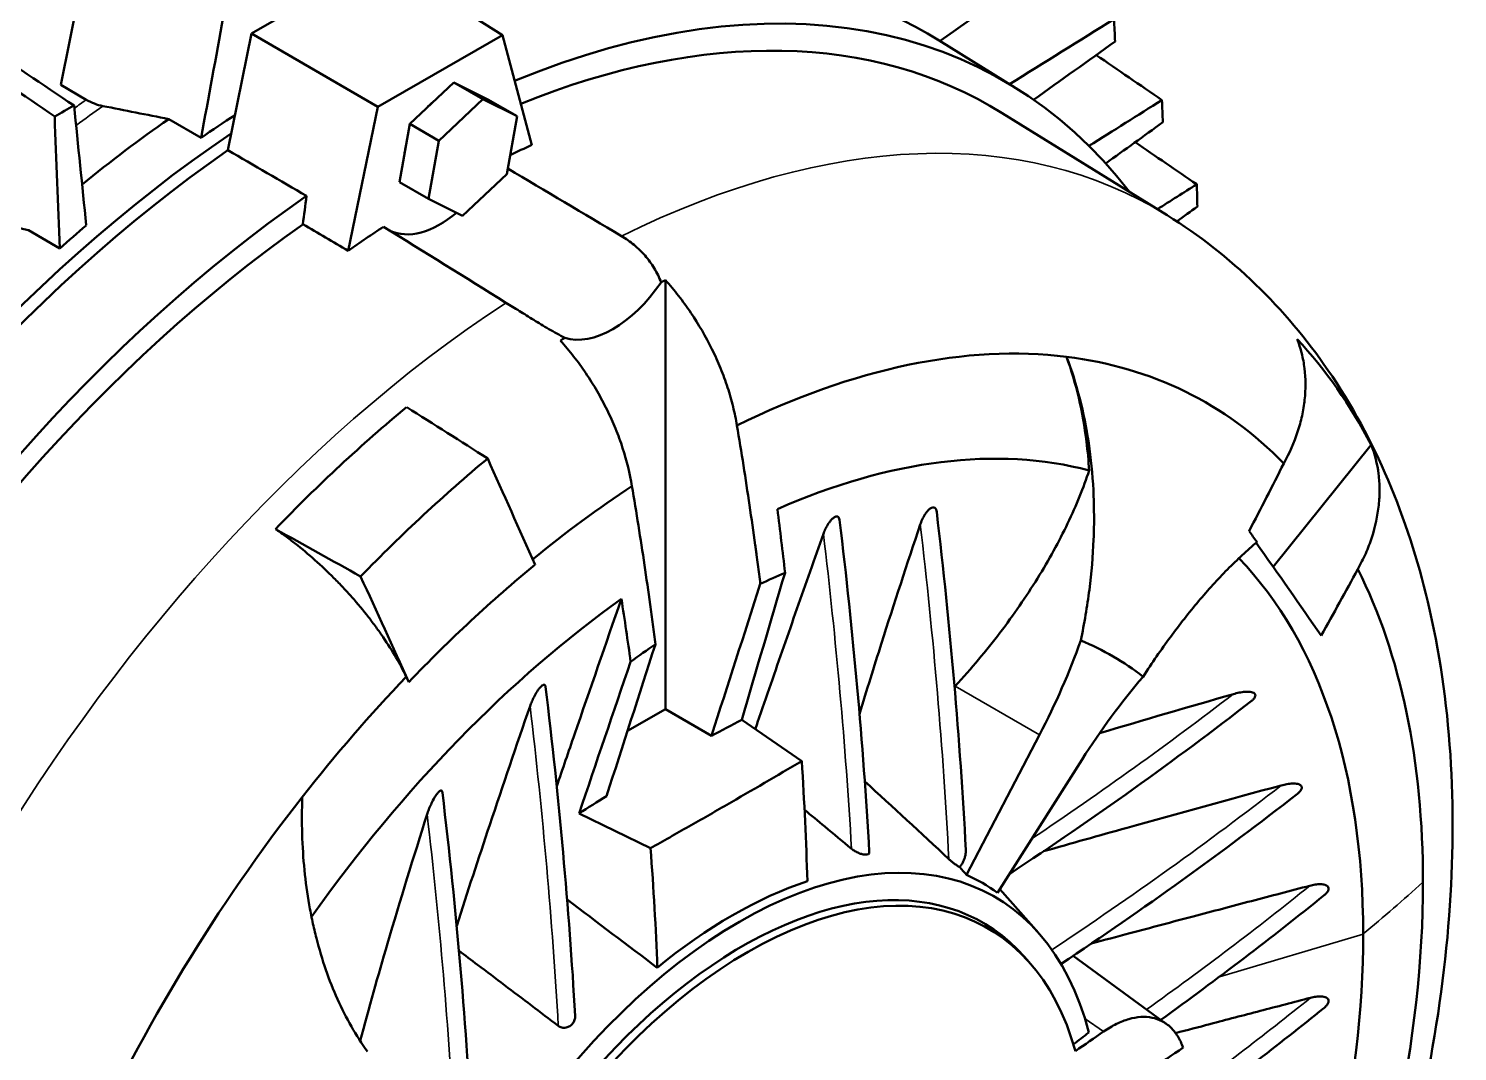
# Model space of a CAD drawing. Header units: millimetres. Extents: x 708 to 3306, y 798 to 2244.
# Drawn here: x 3125 to 3288.6, y 1105.2 to 1222.3 of the extents above; entities that cross this region are included whole.
import ezdxf

# ---------------------------------------------------------------- set-up
doc = ezdxf.new("R2010")
doc.units = ezdxf.units.MM
doc.header["$LTSCALE"] = 10
doc.layers.add('Visible (ISO)', color=7, linetype='Continuous', lineweight=50)
doc.layers.add('Visible Narrow (ISO)', color=7, linetype='Continuous', lineweight=35)

msp = doc.modelspace()

# ---------------------------------------------------------------- linework, layer by layer
at = {"layer": 'Visible (ISO)'}
for p, q in [((3128.66, 1215.88), (3132.04, 1232.42)), ((3150.53, 1221.77), (3165.38, 1230.33)), ((3179.24, 1221.59), (3165.38, 1230.33)), ((3147.8, 1208.4), (3150.53, 1221.77)), ((3164.96, 1213.37), (3150.53, 1221.77)), ((3164.96, 1213.37), (3179.24, 1221.59)), ((3179.24, 1221.59), (3182.61, 1209)), ((3237.94, 1215.59), (3229.27, 1220.96)), ((3128.66, 1215.88), (3131.59, 1214.19)), ((3173.7, 1216.15), (3168.63, 1211.41)), ((3177.59, 1214.22), (3173.7, 1216.15)), ((3177.02, 1214.23), (3173.7, 1216.15)), ((3177.02, 1214.23), (3171.95, 1209.49)), ((3180.92, 1212.31), (3177.02, 1214.23)), ((3180.92, 1212.31), (3177.59, 1214.22)), ((3161.59, 1196.9), (3164.96, 1213.37)), ((3255.39, 1200.95), (3236.48, 1212.66)), ((3141.03, 1211.97), (3144.75, 1209.83)), ((3168.63, 1211.41), (3167.46, 1204.75)), ((3171.95, 1209.49), (3168.63, 1211.41)), ((3179.74, 1205.65), (3180.92, 1212.31)), ((3171.95, 1209.49), (3170.78, 1202.83)), ((3170.78, 1202.83), (3167.46, 1204.75)), ((3174.68, 1200.91), (3179.74, 1205.65)), ((3170.78, 1202.83), (3174.68, 1200.91)), ((3124.98, 1199.24), (3128.57, 1197.17)), ((3197.91, 1193.52), (3197.91, 1144.43)), ((3267.51, 1160.72), (3278.74, 1174.67)), ((3278.02, 1162.06), (3278.02, 1162.06)), ((3197.91, 1144.43), (3193.57, 1141.93)), ((3203.19, 1141.38), (3197.91, 1144.43)), ((3206.65, 1143.2), (3213.53, 1138.48)), ((3240.76, 1141.48), (3232.38, 1125.45)), ((3190.65, 1140.25), (3190.65, 1140.25)), ((3235.93, 1123.39), (3245.63, 1138.66)), ((3189.1, 1135.66), (3189.1, 1135.66)), ((3268.81, 1135.78), (3268.81, 1135.78)), ((3196.21, 1128.51), (3188.02, 1132.47)), ((3232.32, 1128.18), (3232.32, 1128.18)), ((3240.62, 1118.82), (3236.2, 1123.81)), ((3239.56, 1115.47), (3239.03, 1116.07)), ((3255.31, 1108.36), (3244.59, 1116.17)), ((3187.56, 1109.03), (3187.56, 1109.03))]:
    msp.add_line(p, q, dxfattribs=at)
for centre, major_axis, start_param, end_param in [((3157.96, 1100.15), (70.02, 121.59), 6.264632, 6.880663), ((3166.8, 1095.06), (69.85, 121.3), 6.048349, 6.926299), ((3167, 1094.94), (68.22, 118.47), 6.264632, 6.917723), ((3172.1, 1209.73), (-2.89, -5.03), 4.096364, 4.355676), ((3151.25, 1104.01), (69.86, 121.32), 0.886875, 0.988278), ((3154.97, 1101.87), (-69.86, -121.32), 3.989181, 4.028468), ((3156.54, 1100.96), (69.93, 121.44), 0.867886, 2.269798), ((3157.96, 1100.15), (70.02, 121.59), 0.886041, 2.251685), ((3172.1, 1209.73), (-2.89, -5.03), 5.196273, 5.350162), ((3172.1, 1092), (68.13, 118.31), 0.674412, 0.700162), ((3166.8, 1095.06), (69.85, 121.3), 0.88443, 2.253295), ((3172.1, 1209.73), (-5.99, -10.4), 0.043254, 1.00775), ((3167, 1094.94), (68.22, 118.47), 0.893463, 2.244263), ((3154.84, 1101.94), (-69.86, -121.32), 4.162137, 4.193573), ((3172.1, 1092), (68.13, 118.31), 0.850408, 0.892517), ((3191.9, 1198.33), (-6.35, -11.03), 0.124647, 1.442282), ((3191.9, 1080.6), (66.95, 116.26), 0.720064, 0.725328), ((3191.9, 1080.6), (66.95, 116.26), 0.841601, 0.846865), ((3193.31, 1079.79), (66.43, 115.35), 5.929179, 6.109726), ((3200.09, 1075.88), (59.69, 103.65), 0.239616, 0.712339), ((3200.09, 1075.88), (59.69, 103.65), 6.119949, 6.522802), ((3188.71, 1082.44), (-67.67, -117.52), 4.139744, 4.303783), ((3201.8, 1074.9), (53.65, 93.16), 0.155727, 0.665752), ((3198.16, 1077), (67.5, 117.21), 1.000533, 1.159808), ((3200.09, 1075.88), (59.69, 103.65), 0.85459, 0.99054), ((3200.21, 1075.81), (-59.28, -102.95), 4.131705, 4.311821), ((3201.8, 1074.9), (53.65, 93.16), 5.495853, 6.117794), ((3200.09, 1075.88), (59.69, 103.65), 5.495853, 5.918955), ((3202.77, 1074.34), (49.59, 86.12), 0.6573, 0.697828), ((3201.8, 1074.9), (53.65, 93.16), 0.901177, 1.407513), ((3214.01, 1152.81), (-24.95, -43.33), 1.64159, 1.880553), ((3204.63, 1073.27), (44.47, 77.23), 6.201025, 6.361478), ((3202.77, 1074.34), (49.59, 86.12), 0.869101, 0.909629), ((3200.09, 1075.88), (59.69, 103.65), 1.169657, 1.327312), ((3268.74, 1121.04), (24.95, 43.33), 1.257173, 1.496136), ((3200.09, 1075.88), (59.69, 103.65), 1.327312, 1.730165), ((3206.39, 1072.25), (29.19, 50.7), 5.751734, 8.381565), ((3191.97, 1080.56), (31.92, 55.43), 5.968922, 5.968926), ((3207.38, 1071.68), (27.45, 47.66), 5.766092, 8.367207), ((3206.7, 1072.08), (27.58, 47.89), 6.092192, 8.366918), ((3205.57, 1072.73), (29.35, 50.96), 0.575238, 0.991691), ((3204.63, 1073.27), (29.53, 51.28), 6.221241, 6.341262), ((3200.09, 1075.88), (-59.69, -103.65), 1.810413, 2.354261), ((3201.8, 1074.9), (-53.65, -93.16), 1.769665, 2.354261)]:
    msp.add_ellipse(centre, major_axis=major_axis, ratio=0.578093, start_param=start_param, end_param=end_param, dxfattribs=at)
for points in [[(3229.36, 1220.91), (3233.51, 1223.83), (3237.66, 1226.75), (3241.8, 1229.68)], [(3108.75, 1227.94), (3115.9, 1223.13), (3123.04, 1218.32), (3130.19, 1213.51)], [(3127.97, 1212.27), (3120.87, 1217.11), (3113.76, 1221.94), (3106.66, 1226.78)], [(3147.28, 1223.65), (3146.44, 1219.04), (3145.59, 1214.44), (3144.75, 1209.83)], [(3249.29, 1223.41), (3245.31, 1220.93), (3241.32, 1218.45), (3237.32, 1215.97)], [(3249.4, 1220.85), (3249.37, 1221.7), (3249.33, 1222.56), (3249.29, 1223.41)], [(3240.08, 1214.18), (3243.19, 1216.4), (3246.3, 1218.62), (3249.4, 1220.85)], [(3245.07, 1220.78), (3245.07, 1220.78), (3245.07, 1220.78), (3245.07, 1220.78)], [(3254.78, 1214.15), (3252.26, 1215.87), (3249.75, 1217.58), (3247.24, 1219.3)], [(3131.59, 1214.19), (3132.21, 1213.83), (3132.84, 1213.59), (3133.49, 1213.46)], [(3254.78, 1214.15), (3251.99, 1212.4), (3249.21, 1210.65), (3246.42, 1208.89)], [(3254.87, 1211.6), (3254.84, 1212.45), (3254.81, 1213.3), (3254.78, 1214.15)], [(3130.19, 1213.51), (3129.45, 1213.1), (3128.71, 1212.69), (3127.97, 1212.27)], [(3131.59, 1199.81), (3131.12, 1204.38), (3130.66, 1208.94), (3130.19, 1213.51)], [(3133.49, 1213.46), (3136, 1212.97), (3138.51, 1212.47), (3141.03, 1211.97)], [(3127.97, 1212.27), (3128.17, 1207.24), (3128.37, 1202.2), (3128.57, 1197.17)], [(3248.34, 1206.89), (3250.51, 1208.45), (3252.69, 1210.02), (3254.87, 1211.6)], [(3249.5, 1210.83), (3249.5, 1210.83), (3249.5, 1210.83), (3249.5, 1210.83)], [(3258.76, 1204.5), (3256.41, 1206.11), (3254.06, 1207.71), (3251.71, 1209.32)], [(3156.82, 1203.17), (3153.81, 1204.91), (3150.81, 1206.66), (3147.8, 1208.4)], [(3179.86, 1206.31), (3184.2, 1203.73), (3188.54, 1201.15), (3192.88, 1198.57)], [(3258.76, 1204.5), (3257.26, 1203.55), (3255.76, 1202.6), (3254.26, 1201.65)], [(3258.83, 1201.96), (3258.82, 1202.81), (3258.79, 1203.66), (3258.76, 1204.5)], [(3156.39, 1199.92), (3156.53, 1201), (3156.68, 1202.09), (3156.82, 1203.17)], [(3256.48, 1200.25), (3257.27, 1200.82), (3258.05, 1201.39), (3258.83, 1201.96)], [(3120.55, 1200.32), (3122.02, 1199.96), (3123.5, 1199.6), (3124.98, 1199.24)], [(3161.59, 1196.9), (3159.86, 1197.91), (3158.12, 1198.92), (3156.39, 1199.92)], [(3179.65, 1190.95), (3174.98, 1193.85), (3170.31, 1196.75), (3165.64, 1199.65)], [(3168.29, 1178.99), (3171.38, 1177.04), (3174.47, 1175.08), (3177.56, 1173.12)], [(3246.44, 1171.74), (3246.37, 1172.86), (3246.27, 1173.95), (3246.13, 1175.03)], [(3177.56, 1173.12), (3179.37, 1169.06), (3181.17, 1165), (3182.98, 1160.95)], [(3268.72, 1172.55), (3267.43, 1169.96), (3266.11, 1167.38), (3264.75, 1164.81)], [(3210.73, 1167.32), (3211.04, 1164.88), (3211.34, 1162.45), (3211.61, 1160.03)], [(3228.98, 1166.99), (3230.53, 1153.91), (3231.64, 1141), (3232.32, 1128.31)], [(3217.86, 1166.08), (3219.41, 1153.22), (3220.55, 1140.51), (3221.26, 1128.03)], [(3153.26, 1165.03), (3156.51, 1163.22), (3159.76, 1161.41), (3163.01, 1159.6)], [(3264.75, 1164.81), (3265.05, 1164.39), (3265.35, 1163.97), (3265.66, 1163.55)], [(3272.99, 1152.84), (3270.6, 1156.33), (3268.13, 1159.87), (3265.56, 1163.47)], [(3277.21, 1160.44), (3275.83, 1157.9), (3274.43, 1155.37), (3272.99, 1152.84)], [(3168.53, 1147.52), (3166.69, 1151.54), (3164.85, 1155.57), (3163.01, 1159.6)], [(3208.78, 1158.75), (3206.92, 1152.96), (3205.05, 1147.17), (3203.19, 1141.38)], [(3206.65, 1143.2), (3208.3, 1148.82), (3209.95, 1154.43), (3211.61, 1160.03)], [(3193.93, 1149.85), (3193.6, 1152.24), (3193.25, 1154.63), (3192.87, 1157.04)], [(3191.17, 1134.46), (3193.03, 1140.25), (3194.9, 1146.04), (3196.76, 1151.83)], [(3193.93, 1149.85), (3191.95, 1144.06), (3189.98, 1138.27), (3188.02, 1132.47)], [(3168.23, 1148.12), (3168.33, 1147.92), (3168.43, 1147.72), (3168.53, 1147.52)], [(3184.19, 1146.97), (3185.73, 1134.24), (3186.86, 1121.67), (3187.58, 1109.32)], [(3231.11, 1147.04), (3231.08, 1147.01), (3231.05, 1146.97), (3231.02, 1146.94)], [(3247.62, 1141.65), (3252.71, 1143.18), (3257.82, 1144.67), (3262.95, 1146.14)], [(3265.01, 1145.34), (3256.24, 1138.53), (3246.99, 1131.92), (3237.3, 1125.54)], [(3203.19, 1141.38), (3204.34, 1141.99), (3205.49, 1142.6), (3206.65, 1143.2)], [(3213.53, 1138.48), (3213.82, 1133.85), (3214.04, 1129.26), (3214.17, 1124.72)], [(3220.74, 1136.14), (3223.96, 1133.21), (3227.18, 1130.25), (3230.37, 1127.25)], [(3172.37, 1134.89), (3173.99, 1121.32), (3175.14, 1107.92), (3175.82, 1094.78)], [(3188.02, 1132.47), (3189.06, 1133.14), (3190.11, 1133.8), (3191.17, 1134.46)], [(3270.29, 1134.73), (3261.72, 1128.04), (3252.68, 1121.53), (3243.22, 1115.25)], [(3196.98, 1114.82), (3196.82, 1119.35), (3196.56, 1123.91), (3196.21, 1128.51)], [(3232.38, 1125.45), (3232.13, 1125.74), (3231.87, 1126.02), (3231.61, 1126.31)], [(3186.66, 1122.61), (3190.1, 1120.01), (3193.54, 1117.41), (3196.98, 1114.82)], [(3273.36, 1123.12), (3267.35, 1118.27), (3261.11, 1113.5), (3254.64, 1108.85)], [(3273.31, 1110.19), (3268.05, 1105.94), (3262.6, 1101.75), (3256.98, 1097.65)], [(3246.41, 1107.4), (3245.82, 1106.95), (3245.23, 1106.5), (3244.64, 1106.05)], [(3248.1, 1107.51), (3247.02, 1106.76), (3245.94, 1106.02), (3244.87, 1105.27)], [(3253.44, 1103.1), (3254.69, 1103.96), (3255.95, 1104.82), (3257.2, 1105.68)]]:
    msp.add_open_spline(points, degree=3, dxfattribs=at)
for points, knots in [([(3255.39, 1200.95), (3262.68, 1196.43), (3268.93, 1190.31), (3279.19, 1175.35), (3282.93, 1166.33), (3287.9, 1145.44), (3288.61, 1133.31), (3286.67, 1107.58), (3283.82, 1093.91), (3277.07, 1073.32), (3274.34, 1066.32), (3271.22, 1059.43)], [5.514407, 5.514407, 5.514407, 5.514407, 5.766161, 5.766161, 6.045857, 6.045857, 6.374137, 6.374137, 6.720003, 6.720003, 6.899254, 6.899254, 6.899254, 6.899254]), ([(3192.88, 1198.57), (3193.39, 1198.27), (3193.87, 1197.94), (3194.77, 1197.19), (3195.19, 1196.78), (3195.97, 1195.89), (3196.33, 1195.4), (3196.95, 1194.37), (3197.21, 1193.84), (3197.41, 1193.27)], [0.000000197, 0.000000197, 0.000000197, 0.000000197, 0.002093893, 0.002093893, 0.004187589, 0.004187589, 0.006281285, 0.006281285, 0.00837498, 0.00837498, 0.00837498, 0.00837498]), ([(3197.91, 1193.52), (3198.43, 1192.95), (3198.93, 1192.36), (3199.66, 1191.42), (3199.9, 1191.1), (3200.37, 1190.45), (3200.6, 1190.12), (3201.72, 1188.47), (3202.53, 1187.08), (3203.6, 1184.9), (3203.93, 1184.17), (3204.52, 1182.71), (3204.79, 1181.98), (3205.27, 1180.52), (3205.48, 1179.78), (3205.84, 1178.31), (3205.99, 1177.59), (3206.1, 1176.88)], [0.08661093, 0.08661093, 0.08661093, 0.08661093, 0.08901507, 0.08901507, 0.09021714, 0.09021714, 0.09141921, 0.09141921, 0.09622749, 0.09622749, 0.09863163, 0.09863163, 0.10103577, 0.10103577, 0.10343992, 0.10343992, 0.10584406, 0.10584406, 0.10584406, 0.10584406]), ([(3186.39, 1186.92), (3186.08, 1187.08), (3185.77, 1187.25), (3185.16, 1187.59), (3184.85, 1187.76), (3183.96, 1188.28), (3183.38, 1188.63), (3182.27, 1189.32), (3181.72, 1189.66), (3180.66, 1190.33), (3180.15, 1190.65), (3179.65, 1190.95)], [0.02839952, 0.02839952, 0.02839952, 0.02839952, 0.029443046, 0.029443046, 0.030486572, 0.030486572, 0.032573624, 0.032573624, 0.034660677, 0.034660677, 0.036747729, 0.036747729, 0.036747729, 0.036747729]), ([(3194.08, 1169.96), (3193.85, 1171.38), (3193.5, 1172.83), (3192.89, 1174.68), (3192.77, 1175.05), (3192.49, 1175.79), (3192.35, 1176.16), (3191.9, 1177.26), (3191.58, 1177.98), (3190.87, 1179.41), (3190.49, 1180.12), (3189.68, 1181.53), (3189.25, 1182.21), (3188.35, 1183.54), (3187.89, 1184.18), (3187.16, 1185.11), (3186.91, 1185.42), (3186.41, 1186.02), (3186.15, 1186.31), (3185.89, 1186.6)], [0.02251932, 0.02251932, 0.02251932, 0.02251932, 0.02733007, 0.02733007, 0.02853276, 0.02853276, 0.02973545, 0.02973545, 0.03214083, 0.03214083, 0.0345462, 0.0345462, 0.03695158, 0.03695158, 0.03935696, 0.03935696, 0.04055965, 0.04055965, 0.04176233, 0.04176233, 0.04176233, 0.04176233]), ([(3268.72, 1172.55), (3269.38, 1173.74), (3269.91, 1174.94), (3270.51, 1176.77), (3270.68, 1177.38), (3270.88, 1178.31), (3270.94, 1178.62), (3271.04, 1179.24), (3271.08, 1179.54), (3271.25, 1181.07), (3271.24, 1182.26), (3271.03, 1184), (3270.92, 1184.58), (3270.64, 1185.7), (3270.46, 1186.25), (3270.25, 1186.78)], [0.00000099, 0.00000099, 0.00000099, 0.00000099, 0.00424893, 0.00424893, 0.0063729, 0.0063729, 0.00743489, 0.00743489, 0.00849687, 0.00849687, 0.01274481, 0.01274481, 0.01486879, 0.01486879, 0.01699276, 0.01699276, 0.01699276, 0.01699276]), ([(3246.13, 1175.03), (3245.92, 1176.76), (3245.62, 1178.44), (3244.86, 1181.68), (3244.4, 1183.25), (3243.85, 1184.76)], [0.00369205, 0.00369205, 0.00369205, 0.00369205, 0.00963868, 0.00963868, 0.01558531, 0.01558531, 0.01558531, 0.01558531]), ([(3246.39, 1174.88), (3246.12, 1176.63), (3245.78, 1178.33), (3244.94, 1181.63), (3244.44, 1183.22), (3243.85, 1184.76)], [0.02394189, 0.02394189, 0.02394189, 0.02394189, 0.02992253, 0.02992253, 0.03590317, 0.03590317, 0.03590317, 0.03590317]), ([(3206.1, 1176.88), (3206.62, 1173.83), (3207.1, 1170.79), (3207.77, 1166.23), (3208, 1164.62), (3208.22, 1163.01), (3208.25, 1162.82), (3208.26, 1162.73), (3208.3, 1162.45), (3208.37, 1161.9), (3208.55, 1160.6), (3208.69, 1159.49), (3208.78, 1158.75)], [2.3330763, 2.3330763, 2.3330763, 2.3330763, 2.3431718, 2.3431718, 2.34821955, 2.34853503, 2.34853503, 2.34885051, 2.34885051, 2.34948148, 2.35074342, 2.35326729, 2.35326729, 2.35326729, 2.35326729]), ([(3245.47, 1152.28), (3245.89, 1154.23), (3246.22, 1156.17), (3246.71, 1160.02), (3246.87, 1161.94), (3246.99, 1164.78), (3247, 1165.72), (3246.99, 1167.6), (3246.97, 1168.54), (3246.83, 1171.33), (3246.65, 1173.13), (3246.39, 1174.88)], [0.00000125, 0.00000125, 0.00000125, 0.00000125, 0.00598641, 0.00598641, 0.01197157, 0.01197157, 0.01496415, 0.01496415, 0.01795673, 0.01795673, 0.02394189, 0.02394189, 0.02394189, 0.02394189]), ([(3278.74, 1174.67), (3279.16, 1173.61), (3279.44, 1172.5), (3279.65, 1170.76), (3279.69, 1170.17), (3279.7, 1169.27), (3279.69, 1168.97), (3279.66, 1168.36), (3279.63, 1168.06), (3279.47, 1166.53), (3279.21, 1165.31), (3278.6, 1163.47), (3278.37, 1162.85), (3277.84, 1161.64), (3277.54, 1161.04), (3277.21, 1160.44)], [0.00000023, 0.00000023, 0.00000023, 0.00000023, 0.0042479, 0.0042479, 0.00637174, 0.00637174, 0.00743366, 0.00743366, 0.00849557, 0.00849557, 0.01274325, 0.01274325, 0.01486708, 0.01486708, 0.01699092, 0.01699092, 0.01699092, 0.01699092]), ([(3246.44, 1171.74), (3245.79, 1169.78), (3244.97, 1167.76), (3243.48, 1164.64), (3242.95, 1163.6), (3241.79, 1161.5), (3241.17, 1160.44), (3239.22, 1157.29), (3237.79, 1155.21), (3234.65, 1151.1), (3232.95, 1149.06), (3231.11, 1147.04)], [-0.0143487, -0.0143487, -0.0143487, -0.0143487, -0.00605856, -0.00605856, -0.00191349, -0.00191349, 0.00223158, 0.00223158, 0.01052171, 0.01052171, 0.01881185, 0.01881185, 0.01881185, 0.01881185]), ([(3196.76, 1151.83), (3196.66, 1152.59), (3196.57, 1153.35), (3196.37, 1154.88), (3196.26, 1155.65), (3195.95, 1157.9), (3195.74, 1159.41), (3195.07, 1163.92), (3194.59, 1166.94), (3194.08, 1169.96)], [2.34634718, 2.34634718, 2.34634718, 2.34634718, 2.34889331, 2.34889331, 2.35143945, 2.35143945, 2.35653172, 2.35653172, 2.36671625, 2.36671625, 2.36671625, 2.36671625]), ([(3228.98, 1166.99), (3228.96, 1167.09), (3228.94, 1167.18), (3228.89, 1167.32), (3228.86, 1167.37), (3228.78, 1167.46), (3228.73, 1167.5), (3228.59, 1167.53), (3228.5, 1167.52), (3228.35, 1167.45), (3228.29, 1167.42), (3228.19, 1167.35), (3228.14, 1167.31), (3227.99, 1167.17), (3227.91, 1167.08), (3227.75, 1166.88), (3227.69, 1166.78), (3227.5, 1166.5), (3227.4, 1166.31), (3227.23, 1165.93), (3227.16, 1165.75), (3227.1, 1165.57)], [0.001765192, 0.001765192, 0.001765192, 0.001765192, 0.002303956, 0.002303956, 0.002687949, 0.002687949, 0.003071942, 0.003071942, 0.003455934, 0.003455934, 0.003647931, 0.003647931, 0.003839927, 0.003839927, 0.00422392, 0.00422392, 0.004607912, 0.004607912, 0.005375898, 0.005375898, 0.006143883, 0.006143883, 0.006143883, 0.006143883]), ([(3217.86, 1166.08), (3217.84, 1166.18), (3217.82, 1166.26), (3217.76, 1166.38), (3217.72, 1166.43), (3217.65, 1166.47), (3217.63, 1166.48), (3217.57, 1166.49), (3217.53, 1166.49), (3217.45, 1166.48), (3217.41, 1166.47), (3217.32, 1166.43), (3217.27, 1166.4), (3217.12, 1166.3), (3217.02, 1166.21), (3216.85, 1166.03), (3216.78, 1165.93), (3216.64, 1165.74), (3216.57, 1165.65), (3216.4, 1165.37), (3216.3, 1165.19), (3216.14, 1164.83), (3216.07, 1164.66), (3216.01, 1164.49)], [0.001657026, 0.001657026, 0.001657026, 0.001657026, 0.002223249, 0.002223249, 0.00259379, 0.00259379, 0.002779061, 0.002779061, 0.002964331, 0.002964331, 0.003149602, 0.003149602, 0.003334873, 0.003334873, 0.003705414, 0.003705414, 0.004075956, 0.004075956, 0.004446497, 0.004446497, 0.00518758, 0.00518758, 0.005928663, 0.005928663, 0.005928663, 0.005928663]), ([(3227.1, 1165.57), (3225.59, 1161.05), (3224.1, 1156.52), (3221.8, 1149.27), (3220.96, 1146.57), (3220.14, 1143.86)], [0, 0, 0, 0, 0.01989732, 0.01989732, 0.03165661, 0.03165661, 0.03165661, 0.03165661]), ([(3153.26, 1165.03), (3153.64, 1164.77), (3154.01, 1164.51), (3154.77, 1163.95), (3155.15, 1163.66), (3156.29, 1162.77), (3157.04, 1162.14), (3158.51, 1160.83), (3159.23, 1160.15), (3160.3, 1159.07), (3160.66, 1158.71), (3161.34, 1157.98), (3161.68, 1157.61), (3162.67, 1156.49), (3163.3, 1155.73), (3164.2, 1154.58), (3164.49, 1154.19), (3165.06, 1153.42), (3165.34, 1153.03), (3166.13, 1151.87), (3166.61, 1151.11), (3167.49, 1149.61), (3167.88, 1148.86), (3168.23, 1148.12)], [0.00421761, 0.00421761, 0.00421761, 0.00421761, 0.00571587, 0.00571587, 0.00721413, 0.00721413, 0.01021065, 0.01021065, 0.01320717, 0.01320717, 0.01470543, 0.01470543, 0.01620369, 0.01620369, 0.01920021, 0.01920021, 0.02069847, 0.02069847, 0.02219673, 0.02219673, 0.02519325, 0.02519325, 0.02818977, 0.02818977, 0.02818977, 0.02818977]), ([(3216.01, 1164.49), (3215.5, 1163.05), (3214.99, 1161.62), (3214.49, 1160.19), (3213.98, 1158.76), (3213.48, 1157.33), (3212.98, 1155.89), (3212.47, 1154.46), (3211.97, 1153.03), (3211.47, 1151.59), (3210.97, 1150.16), (3210.48, 1148.73), (3209.98, 1147.29), (3209.48, 1145.83), (3208.97, 1144.38), (3208.47, 1142.92), (3208.39, 1142.66), (3208.3, 1142.39), (3208.21, 1142.13)], [0, 0, 0, 0, 0.00638089, 0.00638089, 0.00638089, 0.01276178, 0.01276178, 0.01276178, 0.01914266, 0.01914266, 0.01914266, 0.02552355, 0.02552355, 0.02552355, 0.03200932, 0.03200932, 0.03200932, 0.03317011, 0.03317011, 0.03317011, 0.03317011]), ([(3265.66, 1163.55), (3265.09, 1163.07), (3264.53, 1162.57), (3263.41, 1161.53), (3262.84, 1160.98), (3261.16, 1159.27), (3260.05, 1158.05), (3257.87, 1155.47), (3256.8, 1154.11), (3254.68, 1151.23), (3253.64, 1149.72), (3252.62, 1148.13)], [0.01213543, 0.01213543, 0.01213543, 0.01213543, 0.0151063, 0.0151063, 0.01807716, 0.01807716, 0.0240189, 0.0240189, 0.02996064, 0.02996064, 0.03590238, 0.03590238, 0.03590238, 0.03590238]), ([(3192.87, 1157.04), (3191.08, 1151.87), (3189.29, 1146.7), (3186.82, 1139.55), (3186.14, 1137.57), (3185.46, 1135.59)], [0.00000066, 0.00000066, 0.00000066, 0.00000066, 0.02322584, 0.02322584, 0.03210748, 0.03210748, 0.03210748, 0.03210748]), ([(3182.41, 1144.77), (3182.47, 1144.94), (3182.54, 1145.11), (3182.69, 1145.47), (3182.77, 1145.65), (3182.97, 1146.03), (3183.08, 1146.23), (3183.27, 1146.53), (3183.34, 1146.63), (3183.46, 1146.78), (3183.5, 1146.83), (3183.58, 1146.92), (3183.62, 1146.97), (3183.71, 1147.05), (3183.75, 1147.09), (3183.84, 1147.15), (3183.88, 1147.17), (3183.98, 1147.22), (3184.04, 1147.21), (3184.12, 1147.17), (3184.14, 1147.14), (3184.17, 1147.06), (3184.18, 1147.02), (3184.19, 1146.97)], [0, 0, 0, 0, 0.000741083, 0.000741083, 0.001482166, 0.001482166, 0.002223249, 0.002223249, 0.00259379, 0.00259379, 0.002779061, 0.002779061, 0.002964331, 0.002964331, 0.003149602, 0.003149602, 0.003334873, 0.003334873, 0.003705414, 0.003705414, 0.004075956, 0.004075956, 0.004378755, 0.004378755, 0.004378755, 0.004378755]), ([(3262.95, 1146.14), (3263.17, 1146.21), (3263.4, 1146.26), (3263.84, 1146.35), (3264.05, 1146.38), (3264.48, 1146.41), (3264.69, 1146.41), (3264.98, 1146.38), (3265.07, 1146.36), (3265.25, 1146.3), (3265.32, 1146.26), (3265.44, 1146.14), (3265.48, 1146.06), (3265.47, 1145.91), (3265.45, 1145.86), (3265.4, 1145.75), (3265.37, 1145.7), (3265.25, 1145.55), (3265.15, 1145.46), (3265.04, 1145.37), (3265.02, 1145.36), (3265.01, 1145.34)], [0, 0, 0, 0, 0.000767985, 0.000767985, 0.001535971, 0.001535971, 0.002303956, 0.002303956, 0.002687949, 0.002687949, 0.003071942, 0.003071942, 0.003455934, 0.003455934, 0.003647931, 0.003647931, 0.003839927, 0.003839927, 0.00422392, 0.00422392, 0.004281102, 0.004281102, 0.004281102, 0.004281102]), ([(3174.01, 1119.6), (3175.24, 1123.47), (3176.51, 1127.32), (3179.31, 1135.71), (3180.85, 1140.24), (3182.41, 1144.77)], [0.00309203, 0.00309203, 0.00309203, 0.00309203, 0.02004982, 0.02004982, 0.04009964, 0.04009964, 0.04009964, 0.04009964]), ([(3196.21, 1128.51), (3197.67, 1129.33), (3199.13, 1130.15), (3201.31, 1131.39), (3202.04, 1131.8), (3203.49, 1132.63), (3204.21, 1133.05), (3207.82, 1135.13), (3210.69, 1136.8), (3213.53, 1138.48)], [2.34042024, 2.34042024, 2.34042024, 2.34042024, 2.34653192, 2.34653192, 2.34958776, 2.34958776, 2.35264359, 2.35264359, 2.36486695, 2.36486695, 2.36486695, 2.36486695]), ([(3241.21, 1128.14), (3244.39, 1129.05), (3247.58, 1129.95), (3256.65, 1132.47), (3262.54, 1134.09), (3268.44, 1135.69)], [0.00915963, 0.00915963, 0.00915963, 0.00915963, 0.02004982, 0.02004982, 0.04009964, 0.04009964, 0.04009964, 0.04009964]), ([(3268.44, 1135.69), (3268.66, 1135.75), (3268.88, 1135.79), (3269.31, 1135.87), (3269.52, 1135.89), (3269.93, 1135.9), (3270.14, 1135.89), (3270.41, 1135.83), (3270.5, 1135.8), (3270.62, 1135.73), (3270.65, 1135.71), (3270.72, 1135.65), (3270.74, 1135.61), (3270.78, 1135.54), (3270.79, 1135.49), (3270.79, 1135.39), (3270.78, 1135.34), (3270.73, 1135.19), (3270.66, 1135.08), (3270.49, 1134.9), (3270.4, 1134.81), (3270.3, 1134.73), (3270.29, 1134.73), (3270.29, 1134.73)], [0, 0, 0, 0, 0.000741083, 0.000741083, 0.001482166, 0.001482166, 0.002223249, 0.002223249, 0.00259379, 0.00259379, 0.002779061, 0.002779061, 0.002964331, 0.002964331, 0.003149602, 0.003149602, 0.003334873, 0.003334873, 0.003705414, 0.003705414, 0.004075956, 0.004075956, 0.004085113, 0.004085113, 0.004085113, 0.004085113]), ([(3156.33, 1134.36), (3156.22, 1131.48), (3156.31, 1128.7), (3156.71, 1124.65), (3156.89, 1123.33), (3157.23, 1121.38), (3157.36, 1120.73), (3157.63, 1119.45), (3157.78, 1118.82), (3158.58, 1115.7), (3159.39, 1113.37), (3161.34, 1109.05), (3162.47, 1107.05), (3163.78, 1105.23)], [0.00000021, 0.00000021, 0.00000021, 0.00000021, 0.00897575, 0.00897575, 0.01346352, 0.01346352, 0.01570741, 0.01570741, 0.01795129, 0.01795129, 0.02692683, 0.02692683, 0.03590238, 0.03590238, 0.03590238, 0.03590238]), ([(3170.63, 1132.39), (3170.68, 1132.56), (3170.75, 1132.75), (3170.89, 1133.12), (3170.98, 1133.32), (3171.16, 1133.72), (3171.26, 1133.92), (3171.44, 1134.24), (3171.5, 1134.34), (3171.64, 1134.56), (3171.71, 1134.67), (3171.88, 1134.87), (3171.97, 1134.97), (3172.09, 1135.06), (3172.12, 1135.08), (3172.19, 1135.1), (3172.22, 1135.11), (3172.29, 1135.1), (3172.32, 1135.07), (3172.36, 1134.99), (3172.37, 1134.94), (3172.37, 1134.89)], [0, 0, 0, 0, 0.000767985, 0.000767985, 0.001535971, 0.001535971, 0.002303956, 0.002303956, 0.002687949, 0.002687949, 0.003071942, 0.003071942, 0.003455934, 0.003455934, 0.003647931, 0.003647931, 0.003839927, 0.003839927, 0.00422392, 0.00422392, 0.004565906, 0.004565906, 0.004565906, 0.004565906]), ([(3162.96, 1106.43), (3163.95, 1110.18), (3165, 1113.89), (3167.54, 1122.54), (3169.07, 1127.48), (3170.63, 1132.39)], [0.00579464, 0.00579464, 0.00579464, 0.00579464, 0.02166077, 0.02166077, 0.04304931, 0.04304931, 0.04304931, 0.04304931]), ([(3213.85, 1132.89), (3214.62, 1132.25), (3215.4, 1131.61), (3216.17, 1130.97), (3217.19, 1130.12), (3218.21, 1129.28), (3219.23, 1128.43)], [0.009412124, 0.009412124, 0.009412124, 0.009412124, 0.012605029, 0.012605029, 0.012605029, 0.016806796, 0.016806796, 0.016806796, 0.016806796]), ([(3219.23, 1128.43), (3219.35, 1128.33), (3219.48, 1128.24), (3219.75, 1128.08), (3219.9, 1128.01), (3220.18, 1127.89), (3220.32, 1127.84), (3220.59, 1127.78), (3220.72, 1127.76), (3220.94, 1127.76), (3221.04, 1127.77), (3221.15, 1127.82), (3221.18, 1127.84), (3221.23, 1127.89), (3221.24, 1127.92), (3221.26, 1127.98), (3221.26, 1128), (3221.26, 1128.03)], [0, 0, 0, 0, 0.000476593, 0.000476593, 0.000953187, 0.000953187, 0.00142978, 0.00142978, 0.001906374, 0.001906374, 0.002382967, 0.002382967, 0.002621264, 0.002621264, 0.002859561, 0.002859561, 0.003010931, 0.003010931, 0.003010931, 0.003010931]), ([(3231.61, 1126.31), (3231.69, 1126.41), (3231.76, 1126.51), (3231.9, 1126.73), (3231.96, 1126.84), (3232.07, 1127.08), (3232.12, 1127.2), (3232.2, 1127.44), (3232.24, 1127.57), (3232.31, 1127.9), (3232.33, 1128.11), (3232.32, 1128.31)], [0.001329385, 0.001329385, 0.001329385, 0.001329385, 0.001716983, 0.001716983, 0.00210458, 0.00210458, 0.002492178, 0.002492178, 0.002879776, 0.002879776, 0.003522757, 0.003522757, 0.003522757, 0.003522757]), ([(3230.37, 1127.25), (3230.47, 1127.16), (3230.57, 1127.07), (3230.79, 1126.9), (3230.89, 1126.81), (3231.1, 1126.65), (3231.21, 1126.58), (3231.41, 1126.44), (3231.51, 1126.37), (3231.61, 1126.31)], [0, 0, 0, 0, 0.000410179, 0.000410179, 0.000820358, 0.000820358, 0.001230538, 0.001230538, 0.001640717, 0.001640717, 0.001640717, 0.001640717]), ([(3246.71, 1117.59), (3248.17, 1117.98), (3249.63, 1118.37), (3251.09, 1118.76), (3253.51, 1119.4), (3255.93, 1120.05), (3258.35, 1120.69), (3260.58, 1121.28), (3262.8, 1121.86), (3265.03, 1122.45), (3267.25, 1123.03), (3269.48, 1123.62), (3271.7, 1124.2)], [0.01143392, 0.01143392, 0.01143392, 0.01143392, 0.0163792, 0.0163792, 0.0163792, 0.0245688, 0.0245688, 0.0245688, 0.03209548, 0.03209548, 0.03209548, 0.03962216, 0.03962216, 0.03962216, 0.03962216]), ([(3271.7, 1124.2), (3271.92, 1124.26), (3272.13, 1124.3), (3272.54, 1124.36), (3272.74, 1124.38), (3273.14, 1124.37), (3273.34, 1124.35), (3273.59, 1124.25), (3273.67, 1124.21), (3273.8, 1124.09), (3273.85, 1124.02), (3273.88, 1123.83), (3273.85, 1123.72), (3273.75, 1123.52), (3273.67, 1123.43), (3273.52, 1123.26), (3273.44, 1123.19), (3273.36, 1123.12)], [0, 0, 0, 0, 0.000709599, 0.000709599, 0.001419197, 0.001419197, 0.002128796, 0.002128796, 0.002483595, 0.002483595, 0.002838394, 0.002838394, 0.003193193, 0.003193193, 0.003547993, 0.003547993, 0.003861096, 0.003861096, 0.003861096, 0.003861096]), ([(3185.64, 1108.16), (3184.62, 1108.94), (3183.59, 1109.71), (3182.57, 1110.49), (3181.54, 1111.27), (3180.52, 1112.04), (3179.49, 1112.82), (3178.46, 1113.6), (3177.44, 1114.37), (3176.41, 1115.15), (3175.7, 1115.69), (3174.98, 1116.23), (3174.27, 1116.77)], [0, 0, 0, 0, 0.00415105, 0.00415105, 0.00415105, 0.00830211, 0.00830211, 0.00830211, 0.01245316, 0.01245316, 0.01245316, 0.01534722, 0.01534722, 0.01534722, 0.01534722]), ([(3271.78, 1111.37), (3269.86, 1110.87), (3267.94, 1110.37), (3266.02, 1109.87), (3264.11, 1109.37), (3262.19, 1108.87), (3260.27, 1108.36), (3258.96, 1108.02), (3257.65, 1107.68), (3256.34, 1107.33)], [0, 0, 0, 0, 0.00647818, 0.00647818, 0.00647818, 0.01295636, 0.01295636, 0.01295636, 0.01738744, 0.01738744, 0.01738744, 0.01738744]), ([(3273.31, 1110.19), (3273.38, 1110.25), (3273.45, 1110.31), (3273.59, 1110.45), (3273.67, 1110.55), (3273.8, 1110.75), (3273.85, 1110.85), (3273.88, 1111.06), (3273.85, 1111.16), (3273.75, 1111.3), (3273.67, 1111.36), (3273.51, 1111.44), (3273.42, 1111.47), (3273.23, 1111.51), (3273.13, 1111.52), (3272.83, 1111.53), (3272.62, 1111.52), (3272.2, 1111.47), (3271.99, 1111.42), (3271.78, 1111.37)], [0.001869228, 0.001869228, 0.001869228, 0.001869228, 0.002128796, 0.002128796, 0.002483595, 0.002483595, 0.002838394, 0.002838394, 0.003193193, 0.003193193, 0.003547993, 0.003547993, 0.003902792, 0.003902792, 0.004257591, 0.004257591, 0.00496719, 0.00496719, 0.005676788, 0.005676788, 0.005676788, 0.005676788]), ([(3187.58, 1109.32), (3187.58, 1109.3), (3187.58, 1109.28), (3187.58, 1109.12), (3187.56, 1108.98), (3187.47, 1108.7), (3187.4, 1108.57), (3187.22, 1108.33), (3187.1, 1108.23), (3186.9, 1108.1), (3186.83, 1108.06), (3186.69, 1108), (3186.61, 1107.98), (3186.37, 1107.93), (3186.21, 1107.93), (3185.91, 1108), (3185.76, 1108.07), (3185.64, 1108.16)], [0.000886533, 0.000886533, 0.000886533, 0.000886533, 0.000953187, 0.000953187, 0.00142978, 0.00142978, 0.001906374, 0.001906374, 0.002382967, 0.002382967, 0.002621264, 0.002621264, 0.002859561, 0.002859561, 0.003336154, 0.003336154, 0.003812748, 0.003812748, 0.003812748, 0.003812748]), ([(3257.2, 1105.68), (3257.11, 1105.91), (3257.02, 1106.14), (3256.82, 1106.57), (3256.7, 1106.77), (3256.35, 1107.35), (3256.08, 1107.68), (3255.63, 1108.12), (3255.47, 1108.25), (3255.14, 1108.49), (3254.96, 1108.6), (3254.42, 1108.88), (3254.04, 1109.01), (3253.24, 1109.18), (3252.81, 1109.2), (3251.92, 1109.15), (3251.46, 1109.07), (3250.53, 1108.8), (3250.05, 1108.62), (3249.33, 1108.26), (3249.08, 1108.13), (3248.59, 1107.84), (3248.34, 1107.68), (3248.1, 1107.51)], [0.02823166, 0.02823166, 0.02823166, 0.02823166, 0.02935996, 0.02935996, 0.03048826, 0.03048826, 0.03274486, 0.03274486, 0.03387317, 0.03387317, 0.03500147, 0.03500147, 0.03725807, 0.03725807, 0.03951467, 0.03951467, 0.04177127, 0.04177127, 0.04402787, 0.04402787, 0.04515617, 0.04515617, 0.04628448, 0.04628448, 0.04628448, 0.04628448])]:
    msp.add_open_spline(points, degree=3, knots=knots, dxfattribs=at)
at = {"layer": 'Visible Narrow (ISO)'}
for p, q in [((3246.13, 1175.03), (3246.39, 1174.88)), ((3231.11, 1147.04), (3240.76, 1141.48)), ((3261.36, 1113.79), (3277.81, 1118.67)), ((3245.98, 1108.95), (3248.1, 1107.51))]:
    msp.add_line(p, q, dxfattribs=at)
for centre, major_axis, ratio, start_param, end_param in [((3142.4, 1109.11), (68.37, 118.72), 0.578093, 0.895261, 0.909493), ((3144.23, 1108.05), (-68.54, -119.02), 0.578093, 4.035882, 4.067702), ((3186.27, 1083.84), (67.87, 117.85), 0.578093, 6.264632, 6.997793), ((3186.27, 1083.84), (67.87, 117.85), 0.578093, 0.852321, 2.285404), ((2846.34, 1320.74), (271.55, -471.56), 0.578093, 0.849557, 0.931923), ((2834.86, 1318.64), (271.93, -472.21), 0.578093, 0.857275, 0.93452), ((2827.17, 1333.82), (-544.16, 0), 0.575862, 2.431617, 2.499464), ((2801.22, 1299.27), (271.93, -472.21), 0.578093, 0.855324, 0.933783), ((2831.03, 1322.82), (-544.91, 0), 0.575862, 2.425689, 2.502646), ((2789.79, 1288.18), (271.55, -471.56), 0.578093, 0.852091, 0.930602), ((2827.17, 1307.57), (-546.82, 0), 0.575862, 2.463488, 2.519994), ((2990.16, 1233.5), (350, 0), 0.575862, 5.677063, 5.71234), ((2827.17, 1294.68), (-546.82, 0), 0.575862, 2.470245, 2.520222)]:
    msp.add_ellipse(centre, major_axis=major_axis, ratio=ratio, start_param=start_param, end_param=end_param, dxfattribs=at)

doc.saveas('drawing.dxf')
